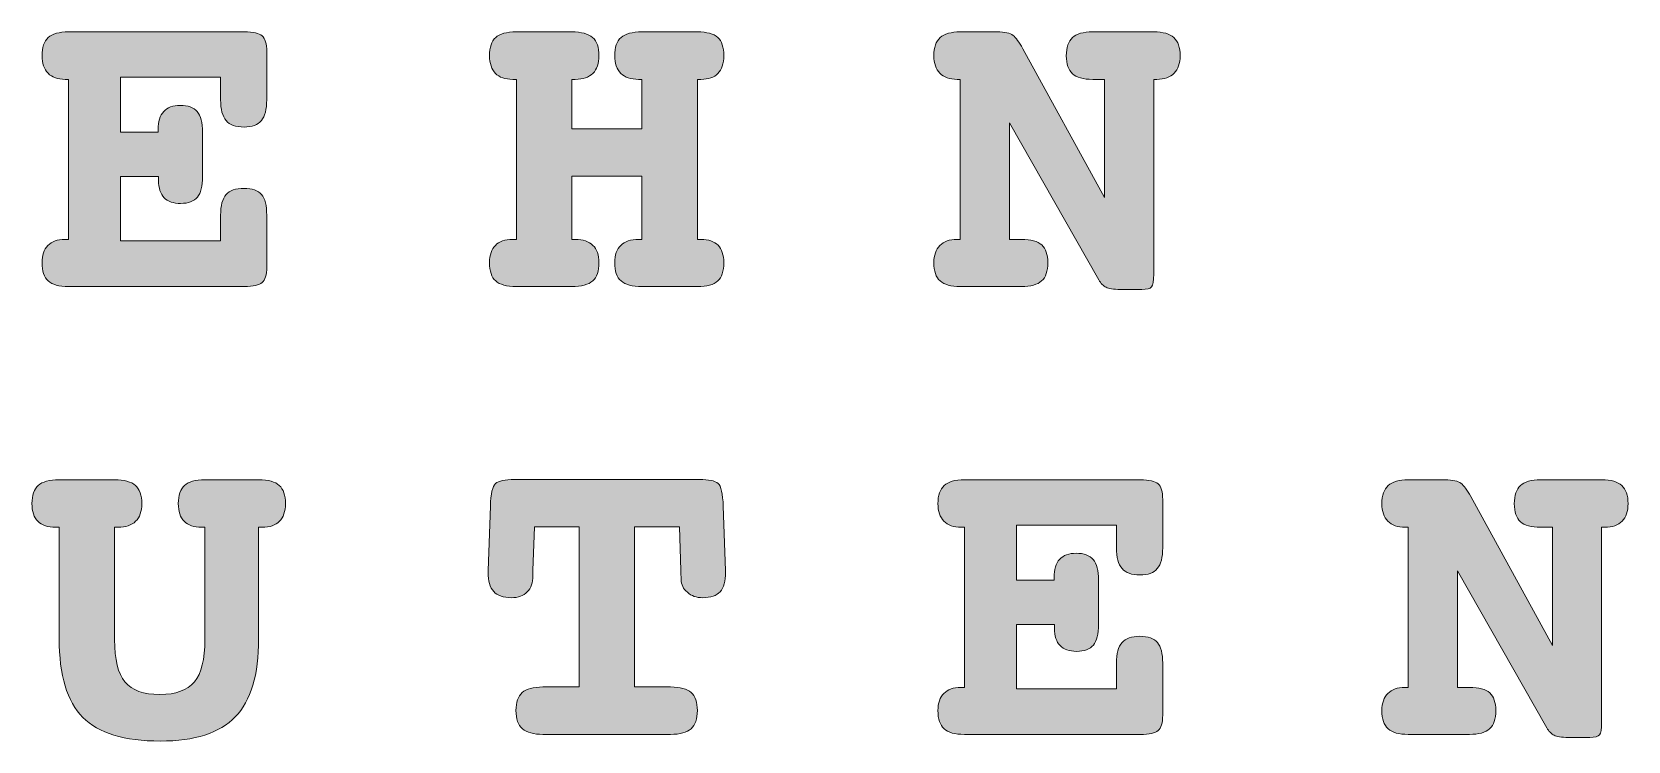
# Model space of a CAD drawing. Header units: inches. Extents: x 2 to 119, y -59 to -2.
# Drawn here: x 92.44 to 119.34, y -28.92 to -16.97 of the extents above; entities that cross this region are included whole.
import ezdxf

# ---------------------------------------------------------------- set-up
doc = ezdxf.new("R2010")
doc.units = ezdxf.units.IN
doc.header["$MEASUREMENT"] = 0
doc.layers.add('Ebene 1', color=7, linetype='Continuous')

# ---------------------------------------------------------------- blocks, each defined once
blk = doc.blocks.new('block 2')
at = {"layer": 'Ebene 1', "true_color": 0xffffff}
h = blk.add_hatch(color=7, dxfattribs=at)
h.dxf.hatch_style = 2
edge = h.paths.add_edge_path()
edge.add_spline(control_points=[(96.018, -16.966), (96.165, -16.966), (96.264, -16.989), (96.317, -17.033), (96.368, -17.078), (96.394, -17.167), (96.394, -17.299), (96.394, -17.299), (96.394, -18.109), (96.394, -18.109), (96.394, -18.273), (96.364, -18.391), (96.304, -18.462), (96.244, -18.533), (96.146, -18.569), (96.011, -18.569), (95.871, -18.569), (95.77, -18.533), (95.709, -18.46), (95.647, -18.388), (95.617, -18.271), (95.617, -18.109), (95.617, -18.109), (95.617, -17.73), (95.617, -17.73), (95.617, -17.73), (93.931, -17.73), (93.931, -17.73), (93.931, -17.73), (93.931, -18.656), (93.931, -18.656), (93.931, -18.656), (94.564, -18.656), (94.564, -18.656), (94.564, -18.656), (94.564, -18.612), (94.564, -18.612), (94.564, -18.477), (94.595, -18.375), (94.657, -18.307), (94.72, -18.238), (94.813, -18.204), (94.936, -18.204), (95.067, -18.204), (95.162, -18.239), (95.222, -18.31), (95.282, -18.381), (95.313, -18.497), (95.313, -18.656), (95.313, -18.656), (95.313, -19.405), (95.313, -19.405), (95.313, -19.566), (95.284, -19.682), (95.226, -19.752), (95.168, -19.822), (95.074, -19.857), (94.943, -19.857), (94.821, -19.857), (94.728, -19.825), (94.665, -19.761), (94.602, -19.697), (94.571, -19.6), (94.571, -19.47), (94.571, -19.47), (94.571, -19.405), (94.571, -19.405), (94.571, -19.405), (93.931, -19.405), (93.931, -19.405), (93.931, -19.405), (93.931, -20.486), (93.931, -20.486), (93.931, -20.486), (95.617, -20.486), (95.617, -20.486), (95.617, -20.486), (95.617, -20.056), (95.617, -20.056), (95.617, -19.894), (95.647, -19.778), (95.709, -19.708), (95.77, -19.638), (95.871, -19.603), (96.011, -19.603), (96.148, -19.603), (96.246, -19.638), (96.306, -19.707), (96.365, -19.775), (96.394, -19.892), (96.394, -20.056), (96.394, -20.056), (96.394, -20.931), (96.394, -20.931), (96.394, -21.061), (96.369, -21.148), (96.318, -21.191), (96.268, -21.235), (96.167, -21.257), (96.018, -21.257), (96.018, -21.257), (93.052, -21.257), (93.052, -21.257), (92.893, -21.257), (92.778, -21.225), (92.71, -21.163), (92.641, -21.1), (92.607, -20.997), (92.607, -20.855), (92.607, -20.73), (92.64, -20.633), (92.706, -20.566), (92.772, -20.498), (92.867, -20.464), (92.99, -20.464), (92.99, -20.464), (93.052, -20.464), (93.052, -20.464), (93.052, -20.464), (93.052, -17.766), (93.052, -17.766), (93.052, -17.766), (92.998, -17.766), (92.998, -17.766), (92.872, -17.766), (92.776, -17.732), (92.708, -17.663), (92.641, -17.594), (92.607, -17.496), (92.607, -17.368), (92.607, -17.228), (92.641, -17.126), (92.712, -17.062), (92.781, -16.998), (92.895, -16.966), (93.052, -16.966), (93.052, -16.966), (96.018, -16.966), (96.018, -16.966)], knot_values=[0, 0, 0, 0, 1, 1, 1, 2, 2, 2, 3, 3, 3, 4, 4, 4, 5, 5, 5, 6, 6, 6, 7, 7, 7, 8, 8, 8, 9, 9, 9, 10, 10, 10, 11, 11, 11, 12, 12, 12, 13, 13, 13, 14, 14, 14, 15, 15, 15, 16, 16, 16, 17, 17, 17, 18, 18, 18, 19, 19, 19, 20, 20, 20, 21, 21, 21, 22, 22, 22, 23, 23, 23, 24, 24, 24, 25, 25, 25, 26, 26, 26, 27, 27, 27, 28, 28, 28, 29, 29, 29, 30, 30, 30, 31, 31, 31, 32, 32, 32, 33, 33, 33, 34, 34, 34, 35, 35, 35, 36, 36, 36, 37, 37, 37, 38, 38, 38, 39, 39, 39, 40, 40, 40, 41, 41, 41, 42, 42, 42, 43, 43, 43, 44, 44, 44, 45, 45, 45, 46, 46, 46, 46], degree=3, periodic=1)
h = blk.add_hatch(color=7, dxfattribs=at)
h.dxf.hatch_style = 2
edge = h.paths.add_edge_path()
edge.add_spline(control_points=[(102.717, -18.598), (102.717, -18.598), (102.717, -17.766), (102.717, -17.766), (102.717, -17.766), (102.659, -17.766), (102.659, -17.766), (102.529, -17.766), (102.43, -17.732), (102.361, -17.665), (102.292, -17.597), (102.258, -17.498), (102.258, -17.368), (102.258, -17.226), (102.293, -17.123), (102.364, -17.06), (102.436, -16.998), (102.553, -16.966), (102.717, -16.966), (102.717, -16.966), (103.651, -16.966), (103.651, -16.966), (103.812, -16.966), (103.926, -16.997), (103.994, -17.059), (104.061, -17.12), (104.096, -17.223), (104.096, -17.368), (104.096, -17.501), (104.063, -17.6), (103.998, -17.666), (103.932, -17.733), (103.837, -17.766), (103.712, -17.766), (103.712, -17.766), (103.651, -17.766), (103.651, -17.766), (103.651, -17.766), (103.651, -20.464), (103.651, -20.464), (103.651, -20.464), (103.712, -20.464), (103.712, -20.464), (103.839, -20.464), (103.936, -20.497), (103.999, -20.562), (104.063, -20.627), (104.096, -20.725), (104.096, -20.855), (104.096, -21), (104.061, -21.103), (103.994, -21.164), (103.926, -21.226), (103.812, -21.257), (103.651, -21.257), (103.651, -21.257), (102.717, -21.257), (102.717, -21.257), (102.553, -21.257), (102.436, -21.225), (102.364, -21.163), (102.293, -21.1), (102.258, -20.997), (102.258, -20.855), (102.258, -20.727), (102.292, -20.63), (102.361, -20.564), (102.43, -20.498), (102.529, -20.464), (102.659, -20.464), (102.659, -20.464), (102.717, -20.464), (102.717, -20.464), (102.717, -20.464), (102.717, -19.397), (102.717, -19.397), (102.717, -19.397), (101.535, -19.397), (101.535, -19.397), (101.535, -19.397), (101.535, -20.464), (101.535, -20.464), (101.535, -20.464), (101.592, -20.464), (101.592, -20.464), (101.723, -20.464), (101.822, -20.498), (101.891, -20.564), (101.959, -20.63), (101.993, -20.727), (101.993, -20.855), (101.993, -20.997), (101.958, -21.1), (101.887, -21.163), (101.816, -21.225), (101.698, -21.257), (101.535, -21.257), (101.535, -21.257), (100.601, -21.257), (100.601, -21.257), (100.437, -21.257), (100.32, -21.225), (100.252, -21.163), (100.183, -21.1), (100.149, -20.997), (100.149, -20.855), (100.149, -20.727), (100.181, -20.63), (100.247, -20.564), (100.312, -20.498), (100.409, -20.464), (100.54, -20.464), (100.54, -20.464), (100.601, -20.464), (100.601, -20.464), (100.601, -20.464), (100.601, -17.766), (100.601, -17.766), (100.601, -17.766), (100.54, -17.766), (100.54, -17.766), (100.411, -17.766), (100.314, -17.732), (100.248, -17.665), (100.182, -17.597), (100.149, -17.498), (100.149, -17.368), (100.149, -17.226), (100.183, -17.123), (100.252, -17.06), (100.32, -16.998), (100.437, -16.966), (100.601, -16.966), (100.601, -16.966), (101.535, -16.966), (101.535, -16.966), (101.696, -16.966), (101.813, -16.998), (101.885, -17.06), (101.958, -17.123), (101.993, -17.226), (101.993, -17.368), (101.993, -17.498), (101.959, -17.597), (101.891, -17.665), (101.822, -17.732), (101.723, -17.766), (101.592, -17.766), (101.592, -17.766), (101.535, -17.766), (101.535, -17.766), (101.535, -17.766), (101.535, -18.598), (101.535, -18.598), (101.535, -18.598), (102.717, -18.598), (102.717, -18.598)], knot_values=[0, 0, 0, 0, 1, 1, 1, 2, 2, 2, 3, 3, 3, 4, 4, 4, 5, 5, 5, 6, 6, 6, 7, 7, 7, 8, 8, 8, 9, 9, 9, 10, 10, 10, 11, 11, 11, 12, 12, 12, 13, 13, 13, 14, 14, 14, 15, 15, 15, 16, 16, 16, 17, 17, 17, 18, 18, 18, 19, 19, 19, 20, 20, 20, 21, 21, 21, 22, 22, 22, 23, 23, 23, 24, 24, 24, 25, 25, 25, 26, 26, 26, 27, 27, 27, 28, 28, 28, 29, 29, 29, 30, 30, 30, 31, 31, 31, 32, 32, 32, 33, 33, 33, 34, 34, 34, 35, 35, 35, 36, 36, 36, 37, 37, 37, 38, 38, 38, 39, 39, 39, 40, 40, 40, 41, 41, 41, 42, 42, 42, 43, 43, 43, 44, 44, 44, 45, 45, 45, 46, 46, 46, 47, 47, 47, 48, 48, 48, 49, 49, 49, 50, 50, 50, 51, 51, 51, 52, 52, 52, 52], degree=3, periodic=1)
h = blk.add_hatch(color=7, dxfattribs=at)
h.dxf.hatch_style = 2
edge = h.paths.add_edge_path()
edge.add_spline(control_points=[(110.512, -19.759), (110.512, -19.759), (110.512, -17.766), (110.512, -17.766), (110.512, -17.766), (110.313, -17.766), (110.313, -17.766), (110.154, -17.766), (110.04, -17.734), (109.972, -17.672), (109.903, -17.609), (109.868, -17.508), (109.868, -17.368), (109.868, -17.228), (109.903, -17.126), (109.972, -17.062), (110.04, -16.998), (110.154, -16.966), (110.313, -16.966), (110.313, -16.966), (111.341, -16.966), (111.341, -16.966), (111.497, -16.966), (111.611, -16.998), (111.681, -17.062), (111.751, -17.126), (111.786, -17.228), (111.786, -17.368), (111.786, -17.496), (111.752, -17.594), (111.684, -17.663), (111.617, -17.732), (111.52, -17.766), (111.395, -17.766), (111.395, -17.766), (111.341, -17.766), (111.341, -17.766), (111.341, -17.766), (111.341, -21.051), (111.341, -21.051), (111.341, -21.164), (111.328, -21.235), (111.305, -21.264), (111.28, -21.293), (111.226, -21.307), (111.142, -21.307), (111.142, -21.307), (110.78, -21.307), (110.78, -21.307), (110.664, -21.307), (110.583, -21.295), (110.538, -21.271), (110.492, -21.247), (110.451, -21.205), (110.415, -21.144), (110.415, -21.144), (108.913, -18.5), (108.913, -18.5), (108.913, -18.5), (108.913, -20.464), (108.913, -20.464), (108.913, -20.464), (109.112, -20.464), (109.112, -20.464), (109.272, -20.464), (109.385, -20.495), (109.454, -20.557), (109.523, -20.618), (109.557, -20.718), (109.557, -20.855), (109.557, -20.997), (109.522, -21.1), (109.453, -21.163), (109.382, -21.225), (109.269, -21.257), (109.112, -21.257), (109.112, -21.257), (108.082, -21.257), (108.082, -21.257), (107.925, -21.257), (107.812, -21.225), (107.741, -21.163), (107.672, -21.1), (107.636, -20.997), (107.636, -20.855), (107.636, -20.73), (107.67, -20.633), (107.738, -20.566), (107.805, -20.498), (107.9, -20.464), (108.024, -20.464), (108.024, -20.464), (108.082, -20.464), (108.082, -20.464), (108.082, -20.464), (108.082, -17.766), (108.082, -17.766), (108.082, -17.766), (108.031, -17.766), (108.031, -17.766), (107.903, -17.766), (107.805, -17.732), (107.738, -17.663), (107.67, -17.594), (107.636, -17.496), (107.636, -17.368), (107.636, -17.228), (107.672, -17.126), (107.743, -17.062), (107.814, -16.998), (107.927, -16.966), (108.082, -16.966), (108.082, -16.966), (108.704, -16.966), (108.704, -16.966), (108.831, -16.966), (108.92, -16.986), (108.97, -17.024), (109.019, -17.063), (109.074, -17.138), (109.134, -17.249), (109.134, -17.249), (110.512, -19.759), (110.512, -19.759)], knot_values=[0, 0, 0, 0, 1, 1, 1, 2, 2, 2, 3, 3, 3, 4, 4, 4, 5, 5, 5, 6, 6, 6, 7, 7, 7, 8, 8, 8, 9, 9, 9, 10, 10, 10, 11, 11, 11, 12, 12, 12, 13, 13, 13, 14, 14, 14, 15, 15, 15, 16, 16, 16, 17, 17, 17, 18, 18, 18, 19, 19, 19, 20, 20, 20, 21, 21, 21, 22, 22, 22, 23, 23, 23, 24, 24, 24, 25, 25, 25, 26, 26, 26, 27, 27, 27, 28, 28, 28, 29, 29, 29, 30, 30, 30, 31, 31, 31, 32, 32, 32, 33, 33, 33, 34, 34, 34, 35, 35, 35, 36, 36, 36, 37, 37, 37, 38, 38, 38, 39, 39, 39, 40, 40, 40, 41, 41, 41, 41], degree=3, periodic=1)
h = blk.add_hatch(color=7, dxfattribs=at)
h.dxf.hatch_style = 2
edge = h.paths.add_edge_path()
edge.add_spline(control_points=[(92.896, -25.316), (92.896, -25.316), (92.835, -25.316), (92.835, -25.316), (92.705, -25.316), (92.606, -25.282), (92.538, -25.214), (92.47, -25.147), (92.437, -25.048), (92.437, -24.917), (92.437, -24.775), (92.473, -24.673), (92.544, -24.61), (92.615, -24.547), (92.732, -24.516), (92.896, -24.516), (92.896, -24.516), (93.829, -24.516), (93.829, -24.516), (93.991, -24.516), (94.108, -24.547), (94.181, -24.61), (94.253, -24.673), (94.289, -24.775), (94.289, -24.917), (94.289, -25.048), (94.254, -25.147), (94.185, -25.214), (94.117, -25.282), (94.017, -25.316), (93.887, -25.316), (93.887, -25.316), (93.829, -25.316), (93.829, -25.316), (93.829, -25.316), (93.829, -27.207), (93.829, -27.207), (93.829, -27.543), (93.888, -27.781), (94.005, -27.922), (94.122, -28.063), (94.318, -28.133), (94.593, -28.133), (94.863, -28.133), (95.057, -28.062), (95.175, -27.92), (95.293, -27.778), (95.353, -27.54), (95.353, -27.207), (95.353, -27.207), (95.353, -25.316), (95.353, -25.316), (95.353, -25.316), (95.295, -25.316), (95.295, -25.316), (95.167, -25.316), (95.069, -25.282), (95.003, -25.214), (94.937, -25.147), (94.904, -25.048), (94.904, -24.917), (94.904, -24.775), (94.938, -24.673), (95.007, -24.61), (95.076, -24.547), (95.191, -24.516), (95.353, -24.516), (95.353, -24.516), (96.257, -24.516), (96.257, -24.516), (96.421, -24.516), (96.537, -24.547), (96.606, -24.61), (96.674, -24.673), (96.709, -24.775), (96.709, -24.917), (96.709, -25.048), (96.676, -25.147), (96.609, -25.214), (96.543, -25.282), (96.446, -25.316), (96.318, -25.316), (96.318, -25.316), (96.257, -25.316), (96.257, -25.316), (96.257, -25.316), (96.257, -27.193), (96.257, -27.193), (96.257, -27.801), (96.126, -28.24), (95.864, -28.511), (95.603, -28.783), (95.181, -28.918), (94.6, -28.918), (93.995, -28.918), (93.559, -28.785), (93.294, -28.519), (93.029, -28.252), (92.896, -27.81), (92.896, -27.193), (92.896, -27.193), (92.896, -25.316), (92.896, -25.316)], knot_values=[0, 0, 0, 0, 1, 1, 1, 2, 2, 2, 3, 3, 3, 4, 4, 4, 5, 5, 5, 6, 6, 6, 7, 7, 7, 8, 8, 8, 9, 9, 9, 10, 10, 10, 11, 11, 11, 12, 12, 12, 13, 13, 13, 14, 14, 14, 15, 15, 15, 16, 16, 16, 17, 17, 17, 18, 18, 18, 19, 19, 19, 20, 20, 20, 21, 21, 21, 22, 22, 22, 23, 23, 23, 24, 24, 24, 25, 25, 25, 26, 26, 26, 27, 27, 27, 28, 28, 28, 29, 29, 29, 30, 30, 30, 31, 31, 31, 32, 32, 32, 33, 33, 33, 34, 34, 34, 34], degree=3, periodic=1)
h = blk.add_hatch(color=7, dxfattribs=at)
h.dxf.hatch_style = 2
edge = h.paths.add_edge_path()
edge.add_spline(control_points=[(101.049, -28.806), (100.892, -28.806), (100.777, -28.774), (100.704, -28.71), (100.631, -28.646), (100.594, -28.545), (100.594, -28.404), (100.594, -28.265), (100.628, -28.164), (100.699, -28.101), (100.768, -28.038), (100.885, -28.007), (101.049, -28.007), (101.049, -28.007), (101.657, -28.007), (101.657, -28.007), (101.657, -28.007), (101.657, -25.308), (101.657, -25.308), (101.657, -25.308), (100.905, -25.308), (100.905, -25.308), (100.905, -25.308), (100.879, -26.043), (100.879, -26.043), (100.879, -26.043), (100.879, -26.133), (100.879, -26.133), (100.879, -26.249), (100.848, -26.339), (100.784, -26.404), (100.719, -26.469), (100.631, -26.502), (100.518, -26.502), (100.383, -26.502), (100.283, -26.468), (100.219, -26.399), (100.155, -26.33), (100.123, -26.221), (100.123, -26.071), (100.123, -26.071), (100.123, -26.043), (100.123, -26.043), (100.123, -26.043), (100.163, -24.961), (100.163, -24.961), (100.17, -24.751), (100.199, -24.623), (100.25, -24.578), (100.301, -24.532), (100.407, -24.509), (100.569, -24.509), (100.569, -24.509), (103.683, -24.509), (103.683, -24.509), (103.844, -24.509), (103.95, -24.531), (103.999, -24.576), (104.049, -24.62), (104.078, -24.749), (104.088, -24.961), (104.088, -24.961), (104.125, -26.043), (104.125, -26.043), (104.125, -26.043), (104.125, -26.071), (104.125, -26.071), (104.125, -26.223), (104.094, -26.333), (104.034, -26.401), (103.974, -26.468), (103.876, -26.502), (103.741, -26.502), (103.637, -26.502), (103.551, -26.472), (103.482, -26.411), (103.413, -26.351), (103.379, -26.28), (103.379, -26.198), (103.379, -26.196), (103.378, -26.178), (103.376, -26.146), (103.373, -26.113), (103.372, -26.079), (103.372, -26.043), (103.372, -26.043), (103.347, -25.308), (103.347, -25.308), (103.347, -25.308), (102.591, -25.308), (102.591, -25.308), (102.591, -25.308), (102.591, -28.007), (102.591, -28.007), (102.591, -28.007), (103.199, -28.007), (103.199, -28.007), (103.362, -28.007), (103.478, -28.038), (103.547, -28.099), (103.616, -28.161), (103.651, -28.263), (103.651, -28.404), (103.651, -28.545), (103.615, -28.646), (103.544, -28.71), (103.473, -28.774), (103.358, -28.806), (103.199, -28.806), (103.199, -28.806), (101.049, -28.806), (101.049, -28.806)], knot_values=[0, 0, 0, 0, 1, 1, 1, 2, 2, 2, 3, 3, 3, 4, 4, 4, 5, 5, 5, 6, 6, 6, 7, 7, 7, 8, 8, 8, 9, 9, 9, 10, 10, 10, 11, 11, 11, 12, 12, 12, 13, 13, 13, 14, 14, 14, 15, 15, 15, 16, 16, 16, 17, 17, 17, 18, 18, 18, 19, 19, 19, 20, 20, 20, 21, 21, 21, 22, 22, 22, 23, 23, 23, 24, 24, 24, 25, 25, 25, 26, 26, 26, 27, 27, 27, 28, 28, 28, 29, 29, 29, 30, 30, 30, 31, 31, 31, 32, 32, 32, 33, 33, 33, 34, 34, 34, 35, 35, 35, 36, 36, 36, 37, 37, 37, 37], degree=3, periodic=1)
h = blk.add_hatch(color=7, dxfattribs=at)
h.dxf.hatch_style = 2
edge = h.paths.add_edge_path()
edge.add_spline(control_points=[(111.117, -24.516), (111.263, -24.516), (111.363, -24.538), (111.415, -24.583), (111.467, -24.628), (111.493, -24.716), (111.493, -24.849), (111.493, -24.849), (111.493, -25.659), (111.493, -25.659), (111.493, -25.823), (111.463, -25.941), (111.402, -26.012), (111.342, -26.083), (111.244, -26.118), (111.109, -26.118), (110.969, -26.118), (110.869, -26.082), (110.807, -26.01), (110.745, -25.938), (110.715, -25.821), (110.715, -25.659), (110.715, -25.659), (110.715, -25.279), (110.715, -25.279), (110.715, -25.279), (109.029, -25.279), (109.029, -25.279), (109.029, -25.279), (109.029, -26.205), (109.029, -26.205), (109.029, -26.205), (109.662, -26.205), (109.662, -26.205), (109.662, -26.205), (109.662, -26.162), (109.662, -26.162), (109.662, -26.027), (109.693, -25.925), (109.756, -25.856), (109.819, -25.788), (109.912, -25.753), (110.035, -25.753), (110.165, -25.753), (110.26, -25.789), (110.321, -25.86), (110.381, -25.931), (110.411, -26.046), (110.411, -26.205), (110.411, -26.205), (110.411, -26.954), (110.411, -26.954), (110.411, -27.116), (110.382, -27.231), (110.324, -27.301), (110.266, -27.371), (110.172, -27.406), (110.042, -27.406), (109.919, -27.406), (109.826, -27.374), (109.763, -27.31), (109.701, -27.247), (109.67, -27.149), (109.67, -27.019), (109.67, -27.019), (109.67, -26.954), (109.67, -26.954), (109.67, -26.954), (109.029, -26.954), (109.029, -26.954), (109.029, -26.954), (109.029, -28.036), (109.029, -28.036), (109.029, -28.036), (110.715, -28.036), (110.715, -28.036), (110.715, -28.036), (110.715, -27.605), (110.715, -27.605), (110.715, -27.444), (110.745, -27.328), (110.807, -27.258), (110.869, -27.188), (110.969, -27.153), (111.109, -27.153), (111.247, -27.153), (111.345, -27.187), (111.404, -27.256), (111.463, -27.325), (111.493, -27.441), (111.493, -27.605), (111.493, -27.605), (111.493, -28.481), (111.493, -28.481), (111.493, -28.611), (111.467, -28.698), (111.416, -28.741), (111.366, -28.784), (111.266, -28.806), (111.117, -28.806), (111.117, -28.806), (108.151, -28.806), (108.151, -28.806), (107.991, -28.806), (107.877, -28.775), (107.808, -28.712), (107.74, -28.649), (107.705, -28.547), (107.705, -28.404), (107.705, -28.279), (107.738, -28.183), (107.805, -28.115), (107.871, -28.048), (107.966, -28.014), (108.088, -28.014), (108.088, -28.014), (108.151, -28.014), (108.151, -28.014), (108.151, -28.014), (108.151, -25.316), (108.151, -25.316), (108.151, -25.316), (108.096, -25.316), (108.096, -25.316), (107.971, -25.316), (107.874, -25.281), (107.807, -25.212), (107.739, -25.144), (107.705, -25.045), (107.705, -24.917), (107.705, -24.778), (107.74, -24.676), (107.81, -24.612), (107.88, -24.548), (107.993, -24.516), (108.151, -24.516), (108.151, -24.516), (111.117, -24.516), (111.117, -24.516)], knot_values=[0, 0, 0, 0, 1, 1, 1, 2, 2, 2, 3, 3, 3, 4, 4, 4, 5, 5, 5, 6, 6, 6, 7, 7, 7, 8, 8, 8, 9, 9, 9, 10, 10, 10, 11, 11, 11, 12, 12, 12, 13, 13, 13, 14, 14, 14, 15, 15, 15, 16, 16, 16, 17, 17, 17, 18, 18, 18, 19, 19, 19, 20, 20, 20, 21, 21, 21, 22, 22, 22, 23, 23, 23, 24, 24, 24, 25, 25, 25, 26, 26, 26, 27, 27, 27, 28, 28, 28, 29, 29, 29, 30, 30, 30, 31, 31, 31, 32, 32, 32, 33, 33, 33, 34, 34, 34, 35, 35, 35, 36, 36, 36, 37, 37, 37, 38, 38, 38, 39, 39, 39, 40, 40, 40, 41, 41, 41, 42, 42, 42, 43, 43, 43, 44, 44, 44, 45, 45, 45, 46, 46, 46, 46], degree=3, periodic=1)
h = blk.add_hatch(color=7, dxfattribs=at)
h.dxf.hatch_style = 2
edge = h.paths.add_edge_path()
edge.add_spline(control_points=[(118.062, -27.309), (118.062, -27.309), (118.062, -25.316), (118.062, -25.316), (118.062, -25.316), (117.863, -25.316), (117.863, -25.316), (117.704, -25.316), (117.59, -25.284), (117.521, -25.221), (117.452, -25.159), (117.418, -25.058), (117.418, -24.917), (117.418, -24.778), (117.452, -24.676), (117.521, -24.612), (117.59, -24.548), (117.704, -24.516), (117.863, -24.516), (117.863, -24.516), (118.89, -24.516), (118.89, -24.516), (119.047, -24.516), (119.16, -24.548), (119.231, -24.612), (119.3, -24.676), (119.335, -24.778), (119.335, -24.917), (119.335, -25.045), (119.302, -25.144), (119.234, -25.212), (119.167, -25.281), (119.07, -25.316), (118.945, -25.316), (118.945, -25.316), (118.89, -25.316), (118.89, -25.316), (118.89, -25.316), (118.89, -28.6), (118.89, -28.6), (118.89, -28.713), (118.878, -28.784), (118.854, -28.813), (118.83, -28.842), (118.776, -28.857), (118.691, -28.857), (118.691, -28.857), (118.329, -28.857), (118.329, -28.857), (118.214, -28.857), (118.133, -28.845), (118.088, -28.821), (118.041, -28.797), (118.001, -28.754), (117.964, -28.694), (117.964, -28.694), (116.463, -26.05), (116.463, -26.05), (116.463, -26.05), (116.463, -28.014), (116.463, -28.014), (116.463, -28.014), (116.662, -28.014), (116.662, -28.014), (116.821, -28.014), (116.935, -28.045), (117.004, -28.106), (117.073, -28.168), (117.107, -28.267), (117.107, -28.404), (117.107, -28.547), (117.072, -28.649), (117.002, -28.712), (116.932, -28.775), (116.818, -28.806), (116.662, -28.806), (116.662, -28.806), (115.631, -28.806), (115.631, -28.806), (115.474, -28.806), (115.361, -28.775), (115.291, -28.712), (115.221, -28.649), (115.186, -28.547), (115.186, -28.404), (115.186, -28.279), (115.22, -28.183), (115.287, -28.115), (115.355, -28.048), (115.45, -28.014), (115.573, -28.014), (115.573, -28.014), (115.631, -28.014), (115.631, -28.014), (115.631, -28.014), (115.631, -25.316), (115.631, -25.316), (115.631, -25.316), (115.58, -25.316), (115.58, -25.316), (115.453, -25.316), (115.355, -25.281), (115.287, -25.212), (115.22, -25.144), (115.186, -25.045), (115.186, -24.917), (115.186, -24.778), (115.222, -24.676), (115.293, -24.612), (115.364, -24.548), (115.477, -24.516), (115.631, -24.516), (115.631, -24.516), (116.253, -24.516), (116.253, -24.516), (116.381, -24.516), (116.47, -24.535), (116.519, -24.574), (116.568, -24.612), (116.623, -24.687), (116.684, -24.798), (116.684, -24.798), (118.062, -27.309), (118.062, -27.309)], knot_values=[0, 0, 0, 0, 1, 1, 1, 2, 2, 2, 3, 3, 3, 4, 4, 4, 5, 5, 5, 6, 6, 6, 7, 7, 7, 8, 8, 8, 9, 9, 9, 10, 10, 10, 11, 11, 11, 12, 12, 12, 13, 13, 13, 14, 14, 14, 15, 15, 15, 16, 16, 16, 17, 17, 17, 18, 18, 18, 19, 19, 19, 20, 20, 20, 21, 21, 21, 22, 22, 22, 23, 23, 23, 24, 24, 24, 25, 25, 25, 26, 26, 26, 27, 27, 27, 28, 28, 28, 29, 29, 29, 30, 30, 30, 31, 31, 31, 32, 32, 32, 33, 33, 33, 34, 34, 34, 35, 35, 35, 36, 36, 36, 37, 37, 37, 38, 38, 38, 39, 39, 39, 40, 40, 40, 41, 41, 41, 41], degree=3, periodic=1)
at = {"layer": 'Ebene 1', "lineweight": 0}
for points, knots in [([(96.018, -16.966), (96.165, -16.966), (96.264, -16.989), (96.317, -17.033), (96.368, -17.078), (96.394, -17.167), (96.394, -17.299), (96.394, -17.299), (96.394, -18.109), (96.394, -18.109), (96.394, -18.273), (96.364, -18.391), (96.304, -18.462), (96.244, -18.533), (96.146, -18.569), (96.011, -18.569), (95.871, -18.569), (95.77, -18.533), (95.709, -18.46), (95.647, -18.388), (95.617, -18.271), (95.617, -18.109), (95.617, -18.109), (95.617, -17.73), (95.617, -17.73), (95.617, -17.73), (93.931, -17.73), (93.931, -17.73), (93.931, -17.73), (93.931, -18.656), (93.931, -18.656), (93.931, -18.656), (94.564, -18.656), (94.564, -18.656), (94.564, -18.656), (94.564, -18.612), (94.564, -18.612), (94.564, -18.477), (94.595, -18.375), (94.657, -18.307), (94.72, -18.238), (94.813, -18.204), (94.936, -18.204), (95.067, -18.204), (95.162, -18.239), (95.222, -18.31), (95.282, -18.381), (95.313, -18.497), (95.313, -18.656), (95.313, -18.656), (95.313, -19.405), (95.313, -19.405), (95.313, -19.566), (95.284, -19.682), (95.226, -19.752), (95.168, -19.822), (95.074, -19.857), (94.943, -19.857), (94.821, -19.857), (94.728, -19.825), (94.665, -19.761), (94.602, -19.697), (94.571, -19.6), (94.571, -19.47), (94.571, -19.47), (94.571, -19.405), (94.571, -19.405), (94.571, -19.405), (93.931, -19.405), (93.931, -19.405), (93.931, -19.405), (93.931, -20.486), (93.931, -20.486), (93.931, -20.486), (95.617, -20.486), (95.617, -20.486), (95.617, -20.486), (95.617, -20.056), (95.617, -20.056), (95.617, -19.894), (95.647, -19.778), (95.709, -19.708), (95.77, -19.638), (95.871, -19.603), (96.011, -19.603), (96.148, -19.603), (96.246, -19.638), (96.306, -19.707), (96.365, -19.775), (96.394, -19.892), (96.394, -20.056), (96.394, -20.056), (96.394, -20.931), (96.394, -20.931), (96.394, -21.061), (96.369, -21.148), (96.318, -21.191), (96.268, -21.235), (96.167, -21.257), (96.018, -21.257), (96.018, -21.257), (93.052, -21.257), (93.052, -21.257), (92.893, -21.257), (92.778, -21.225), (92.71, -21.163), (92.641, -21.1), (92.607, -20.997), (92.607, -20.855), (92.607, -20.73), (92.64, -20.633), (92.706, -20.566), (92.772, -20.498), (92.867, -20.464), (92.99, -20.464), (92.99, -20.464), (93.052, -20.464), (93.052, -20.464), (93.052, -20.464), (93.052, -17.766), (93.052, -17.766), (93.052, -17.766), (92.998, -17.766), (92.998, -17.766), (92.872, -17.766), (92.776, -17.732), (92.708, -17.663), (92.641, -17.594), (92.607, -17.496), (92.607, -17.368), (92.607, -17.228), (92.641, -17.126), (92.712, -17.062), (92.781, -16.998), (92.895, -16.966), (93.052, -16.966), (93.052, -16.966), (96.018, -16.966), (96.018, -16.966)], [0, 0, 0, 0, 1, 1, 1, 2, 2, 2, 3, 3, 3, 4, 4, 4, 5, 5, 5, 6, 6, 6, 7, 7, 7, 8, 8, 8, 9, 9, 9, 10, 10, 10, 11, 11, 11, 12, 12, 12, 13, 13, 13, 14, 14, 14, 15, 15, 15, 16, 16, 16, 17, 17, 17, 18, 18, 18, 19, 19, 19, 20, 20, 20, 21, 21, 21, 22, 22, 22, 23, 23, 23, 24, 24, 24, 25, 25, 25, 26, 26, 26, 27, 27, 27, 28, 28, 28, 29, 29, 29, 30, 30, 30, 31, 31, 31, 32, 32, 32, 33, 33, 33, 34, 34, 34, 35, 35, 35, 36, 36, 36, 37, 37, 37, 38, 38, 38, 39, 39, 39, 40, 40, 40, 41, 41, 41, 42, 42, 42, 43, 43, 43, 44, 44, 44, 45, 45, 45, 46, 46, 46, 46]), ([(102.717, -18.598), (102.717, -18.598), (102.717, -17.766), (102.717, -17.766), (102.717, -17.766), (102.659, -17.766), (102.659, -17.766), (102.529, -17.766), (102.43, -17.732), (102.361, -17.665), (102.292, -17.597), (102.258, -17.498), (102.258, -17.368), (102.258, -17.226), (102.293, -17.123), (102.364, -17.06), (102.436, -16.998), (102.553, -16.966), (102.717, -16.966), (102.717, -16.966), (103.651, -16.966), (103.651, -16.966), (103.812, -16.966), (103.926, -16.997), (103.994, -17.059), (104.061, -17.12), (104.096, -17.223), (104.096, -17.368), (104.096, -17.501), (104.063, -17.6), (103.998, -17.666), (103.932, -17.733), (103.837, -17.766), (103.712, -17.766), (103.712, -17.766), (103.651, -17.766), (103.651, -17.766), (103.651, -17.766), (103.651, -20.464), (103.651, -20.464), (103.651, -20.464), (103.712, -20.464), (103.712, -20.464), (103.839, -20.464), (103.936, -20.497), (103.999, -20.562), (104.063, -20.627), (104.096, -20.725), (104.096, -20.855), (104.096, -21), (104.061, -21.103), (103.994, -21.164), (103.926, -21.226), (103.812, -21.257), (103.651, -21.257), (103.651, -21.257), (102.717, -21.257), (102.717, -21.257), (102.553, -21.257), (102.436, -21.225), (102.364, -21.163), (102.293, -21.1), (102.258, -20.997), (102.258, -20.855), (102.258, -20.727), (102.292, -20.63), (102.361, -20.564), (102.43, -20.498), (102.529, -20.464), (102.659, -20.464), (102.659, -20.464), (102.717, -20.464), (102.717, -20.464), (102.717, -20.464), (102.717, -19.397), (102.717, -19.397), (102.717, -19.397), (101.535, -19.397), (101.535, -19.397), (101.535, -19.397), (101.535, -20.464), (101.535, -20.464), (101.535, -20.464), (101.592, -20.464), (101.592, -20.464), (101.723, -20.464), (101.822, -20.498), (101.891, -20.564), (101.959, -20.63), (101.993, -20.727), (101.993, -20.855), (101.993, -20.997), (101.958, -21.1), (101.887, -21.163), (101.816, -21.225), (101.698, -21.257), (101.535, -21.257), (101.535, -21.257), (100.601, -21.257), (100.601, -21.257), (100.437, -21.257), (100.32, -21.225), (100.252, -21.163), (100.183, -21.1), (100.149, -20.997), (100.149, -20.855), (100.149, -20.727), (100.181, -20.63), (100.247, -20.564), (100.312, -20.498), (100.409, -20.464), (100.54, -20.464), (100.54, -20.464), (100.601, -20.464), (100.601, -20.464), (100.601, -20.464), (100.601, -17.766), (100.601, -17.766), (100.601, -17.766), (100.54, -17.766), (100.54, -17.766), (100.411, -17.766), (100.314, -17.732), (100.248, -17.665), (100.182, -17.597), (100.149, -17.498), (100.149, -17.368), (100.149, -17.226), (100.183, -17.123), (100.252, -17.06), (100.32, -16.998), (100.437, -16.966), (100.601, -16.966), (100.601, -16.966), (101.535, -16.966), (101.535, -16.966), (101.696, -16.966), (101.813, -16.998), (101.885, -17.06), (101.958, -17.123), (101.993, -17.226), (101.993, -17.368), (101.993, -17.498), (101.959, -17.597), (101.891, -17.665), (101.822, -17.732), (101.723, -17.766), (101.592, -17.766), (101.592, -17.766), (101.535, -17.766), (101.535, -17.766), (101.535, -17.766), (101.535, -18.598), (101.535, -18.598), (101.535, -18.598), (102.717, -18.598), (102.717, -18.598)], [0, 0, 0, 0, 1, 1, 1, 2, 2, 2, 3, 3, 3, 4, 4, 4, 5, 5, 5, 6, 6, 6, 7, 7, 7, 8, 8, 8, 9, 9, 9, 10, 10, 10, 11, 11, 11, 12, 12, 12, 13, 13, 13, 14, 14, 14, 15, 15, 15, 16, 16, 16, 17, 17, 17, 18, 18, 18, 19, 19, 19, 20, 20, 20, 21, 21, 21, 22, 22, 22, 23, 23, 23, 24, 24, 24, 25, 25, 25, 26, 26, 26, 27, 27, 27, 28, 28, 28, 29, 29, 29, 30, 30, 30, 31, 31, 31, 32, 32, 32, 33, 33, 33, 34, 34, 34, 35, 35, 35, 36, 36, 36, 37, 37, 37, 38, 38, 38, 39, 39, 39, 40, 40, 40, 41, 41, 41, 42, 42, 42, 43, 43, 43, 44, 44, 44, 45, 45, 45, 46, 46, 46, 47, 47, 47, 48, 48, 48, 49, 49, 49, 50, 50, 50, 51, 51, 51, 52, 52, 52, 52]), ([(110.512, -19.759), (110.512, -19.759), (110.512, -17.766), (110.512, -17.766), (110.512, -17.766), (110.313, -17.766), (110.313, -17.766), (110.154, -17.766), (110.04, -17.734), (109.972, -17.672), (109.903, -17.609), (109.868, -17.508), (109.868, -17.368), (109.868, -17.228), (109.903, -17.126), (109.972, -17.062), (110.04, -16.998), (110.154, -16.966), (110.313, -16.966), (110.313, -16.966), (111.341, -16.966), (111.341, -16.966), (111.497, -16.966), (111.611, -16.998), (111.681, -17.062), (111.751, -17.126), (111.786, -17.228), (111.786, -17.368), (111.786, -17.496), (111.752, -17.594), (111.684, -17.663), (111.617, -17.732), (111.52, -17.766), (111.395, -17.766), (111.395, -17.766), (111.341, -17.766), (111.341, -17.766), (111.341, -17.766), (111.341, -21.051), (111.341, -21.051), (111.341, -21.164), (111.328, -21.235), (111.305, -21.264), (111.28, -21.293), (111.226, -21.307), (111.142, -21.307), (111.142, -21.307), (110.78, -21.307), (110.78, -21.307), (110.664, -21.307), (110.583, -21.295), (110.538, -21.271), (110.492, -21.247), (110.451, -21.205), (110.415, -21.144), (110.415, -21.144), (108.913, -18.5), (108.913, -18.5), (108.913, -18.5), (108.913, -20.464), (108.913, -20.464), (108.913, -20.464), (109.112, -20.464), (109.112, -20.464), (109.272, -20.464), (109.385, -20.495), (109.454, -20.557), (109.523, -20.618), (109.557, -20.718), (109.557, -20.855), (109.557, -20.997), (109.522, -21.1), (109.453, -21.163), (109.382, -21.225), (109.269, -21.257), (109.112, -21.257), (109.112, -21.257), (108.082, -21.257), (108.082, -21.257), (107.925, -21.257), (107.812, -21.225), (107.741, -21.163), (107.672, -21.1), (107.636, -20.997), (107.636, -20.855), (107.636, -20.73), (107.67, -20.633), (107.738, -20.566), (107.805, -20.498), (107.9, -20.464), (108.024, -20.464), (108.024, -20.464), (108.082, -20.464), (108.082, -20.464), (108.082, -20.464), (108.082, -17.766), (108.082, -17.766), (108.082, -17.766), (108.031, -17.766), (108.031, -17.766), (107.903, -17.766), (107.805, -17.732), (107.738, -17.663), (107.67, -17.594), (107.636, -17.496), (107.636, -17.368), (107.636, -17.228), (107.672, -17.126), (107.743, -17.062), (107.814, -16.998), (107.927, -16.966), (108.082, -16.966), (108.082, -16.966), (108.704, -16.966), (108.704, -16.966), (108.831, -16.966), (108.92, -16.986), (108.97, -17.024), (109.019, -17.063), (109.074, -17.138), (109.134, -17.249), (109.134, -17.249), (110.512, -19.759), (110.512, -19.759)], [0, 0, 0, 0, 1, 1, 1, 2, 2, 2, 3, 3, 3, 4, 4, 4, 5, 5, 5, 6, 6, 6, 7, 7, 7, 8, 8, 8, 9, 9, 9, 10, 10, 10, 11, 11, 11, 12, 12, 12, 13, 13, 13, 14, 14, 14, 15, 15, 15, 16, 16, 16, 17, 17, 17, 18, 18, 18, 19, 19, 19, 20, 20, 20, 21, 21, 21, 22, 22, 22, 23, 23, 23, 24, 24, 24, 25, 25, 25, 26, 26, 26, 27, 27, 27, 28, 28, 28, 29, 29, 29, 30, 30, 30, 31, 31, 31, 32, 32, 32, 33, 33, 33, 34, 34, 34, 35, 35, 35, 36, 36, 36, 37, 37, 37, 38, 38, 38, 39, 39, 39, 40, 40, 40, 41, 41, 41, 41]), ([(92.896, -25.316), (92.896, -25.316), (92.835, -25.316), (92.835, -25.316), (92.705, -25.316), (92.606, -25.282), (92.538, -25.214), (92.47, -25.147), (92.437, -25.048), (92.437, -24.917), (92.437, -24.775), (92.473, -24.673), (92.544, -24.61), (92.615, -24.547), (92.732, -24.516), (92.896, -24.516), (92.896, -24.516), (93.829, -24.516), (93.829, -24.516), (93.991, -24.516), (94.108, -24.547), (94.181, -24.61), (94.253, -24.673), (94.289, -24.775), (94.289, -24.917), (94.289, -25.048), (94.254, -25.147), (94.185, -25.214), (94.117, -25.282), (94.017, -25.316), (93.887, -25.316), (93.887, -25.316), (93.829, -25.316), (93.829, -25.316), (93.829, -25.316), (93.829, -27.207), (93.829, -27.207), (93.829, -27.543), (93.888, -27.781), (94.005, -27.922), (94.122, -28.063), (94.318, -28.133), (94.593, -28.133), (94.863, -28.133), (95.057, -28.062), (95.175, -27.92), (95.293, -27.778), (95.353, -27.54), (95.353, -27.207), (95.353, -27.207), (95.353, -25.316), (95.353, -25.316), (95.353, -25.316), (95.295, -25.316), (95.295, -25.316), (95.167, -25.316), (95.069, -25.282), (95.003, -25.214), (94.937, -25.147), (94.904, -25.048), (94.904, -24.917), (94.904, -24.775), (94.938, -24.673), (95.007, -24.61), (95.076, -24.547), (95.191, -24.516), (95.353, -24.516), (95.353, -24.516), (96.257, -24.516), (96.257, -24.516), (96.421, -24.516), (96.537, -24.547), (96.606, -24.61), (96.674, -24.673), (96.709, -24.775), (96.709, -24.917), (96.709, -25.048), (96.676, -25.147), (96.609, -25.214), (96.543, -25.282), (96.446, -25.316), (96.318, -25.316), (96.318, -25.316), (96.257, -25.316), (96.257, -25.316), (96.257, -25.316), (96.257, -27.193), (96.257, -27.193), (96.257, -27.801), (96.126, -28.24), (95.864, -28.511), (95.603, -28.783), (95.181, -28.918), (94.6, -28.918), (93.995, -28.918), (93.559, -28.785), (93.294, -28.519), (93.029, -28.252), (92.896, -27.81), (92.896, -27.193), (92.896, -27.193), (92.896, -25.316), (92.896, -25.316)], [0, 0, 0, 0, 1, 1, 1, 2, 2, 2, 3, 3, 3, 4, 4, 4, 5, 5, 5, 6, 6, 6, 7, 7, 7, 8, 8, 8, 9, 9, 9, 10, 10, 10, 11, 11, 11, 12, 12, 12, 13, 13, 13, 14, 14, 14, 15, 15, 15, 16, 16, 16, 17, 17, 17, 18, 18, 18, 19, 19, 19, 20, 20, 20, 21, 21, 21, 22, 22, 22, 23, 23, 23, 24, 24, 24, 25, 25, 25, 26, 26, 26, 27, 27, 27, 28, 28, 28, 29, 29, 29, 30, 30, 30, 31, 31, 31, 32, 32, 32, 33, 33, 33, 34, 34, 34, 34]), ([(101.049, -28.806), (100.892, -28.806), (100.777, -28.774), (100.704, -28.71), (100.631, -28.646), (100.594, -28.545), (100.594, -28.404), (100.594, -28.265), (100.628, -28.164), (100.699, -28.101), (100.768, -28.038), (100.885, -28.007), (101.049, -28.007), (101.049, -28.007), (101.657, -28.007), (101.657, -28.007), (101.657, -28.007), (101.657, -25.308), (101.657, -25.308), (101.657, -25.308), (100.905, -25.308), (100.905, -25.308), (100.905, -25.308), (100.879, -26.043), (100.879, -26.043), (100.879, -26.043), (100.879, -26.133), (100.879, -26.133), (100.879, -26.249), (100.848, -26.339), (100.784, -26.404), (100.719, -26.469), (100.631, -26.502), (100.518, -26.502), (100.383, -26.502), (100.283, -26.468), (100.219, -26.399), (100.155, -26.33), (100.123, -26.221), (100.123, -26.071), (100.123, -26.071), (100.123, -26.043), (100.123, -26.043), (100.123, -26.043), (100.163, -24.961), (100.163, -24.961), (100.17, -24.751), (100.199, -24.623), (100.25, -24.578), (100.301, -24.532), (100.407, -24.509), (100.569, -24.509), (100.569, -24.509), (103.683, -24.509), (103.683, -24.509), (103.844, -24.509), (103.95, -24.531), (103.999, -24.576), (104.049, -24.62), (104.078, -24.749), (104.088, -24.961), (104.088, -24.961), (104.125, -26.043), (104.125, -26.043), (104.125, -26.043), (104.125, -26.071), (104.125, -26.071), (104.125, -26.223), (104.094, -26.333), (104.034, -26.401), (103.974, -26.468), (103.876, -26.502), (103.741, -26.502), (103.637, -26.502), (103.551, -26.472), (103.482, -26.411), (103.413, -26.351), (103.379, -26.28), (103.379, -26.198), (103.379, -26.196), (103.378, -26.178), (103.376, -26.146), (103.373, -26.113), (103.372, -26.079), (103.372, -26.043), (103.372, -26.043), (103.347, -25.308), (103.347, -25.308), (103.347, -25.308), (102.591, -25.308), (102.591, -25.308), (102.591, -25.308), (102.591, -28.007), (102.591, -28.007), (102.591, -28.007), (103.199, -28.007), (103.199, -28.007), (103.362, -28.007), (103.478, -28.038), (103.547, -28.099), (103.616, -28.161), (103.651, -28.263), (103.651, -28.404), (103.651, -28.545), (103.615, -28.646), (103.544, -28.71), (103.473, -28.774), (103.358, -28.806), (103.199, -28.806), (103.199, -28.806), (101.049, -28.806), (101.049, -28.806)], [0, 0, 0, 0, 1, 1, 1, 2, 2, 2, 3, 3, 3, 4, 4, 4, 5, 5, 5, 6, 6, 6, 7, 7, 7, 8, 8, 8, 9, 9, 9, 10, 10, 10, 11, 11, 11, 12, 12, 12, 13, 13, 13, 14, 14, 14, 15, 15, 15, 16, 16, 16, 17, 17, 17, 18, 18, 18, 19, 19, 19, 20, 20, 20, 21, 21, 21, 22, 22, 22, 23, 23, 23, 24, 24, 24, 25, 25, 25, 26, 26, 26, 27, 27, 27, 28, 28, 28, 29, 29, 29, 30, 30, 30, 31, 31, 31, 32, 32, 32, 33, 33, 33, 34, 34, 34, 35, 35, 35, 36, 36, 36, 37, 37, 37, 37]), ([(111.117, -24.516), (111.263, -24.516), (111.363, -24.538), (111.415, -24.583), (111.467, -24.628), (111.493, -24.716), (111.493, -24.849), (111.493, -24.849), (111.493, -25.659), (111.493, -25.659), (111.493, -25.823), (111.463, -25.941), (111.402, -26.012), (111.342, -26.083), (111.244, -26.118), (111.109, -26.118), (110.969, -26.118), (110.869, -26.082), (110.807, -26.01), (110.745, -25.938), (110.715, -25.821), (110.715, -25.659), (110.715, -25.659), (110.715, -25.279), (110.715, -25.279), (110.715, -25.279), (109.029, -25.279), (109.029, -25.279), (109.029, -25.279), (109.029, -26.205), (109.029, -26.205), (109.029, -26.205), (109.662, -26.205), (109.662, -26.205), (109.662, -26.205), (109.662, -26.162), (109.662, -26.162), (109.662, -26.027), (109.693, -25.925), (109.756, -25.856), (109.819, -25.788), (109.912, -25.753), (110.035, -25.753), (110.165, -25.753), (110.26, -25.789), (110.321, -25.86), (110.381, -25.931), (110.411, -26.046), (110.411, -26.205), (110.411, -26.205), (110.411, -26.954), (110.411, -26.954), (110.411, -27.116), (110.382, -27.231), (110.324, -27.301), (110.266, -27.371), (110.172, -27.406), (110.042, -27.406), (109.919, -27.406), (109.826, -27.374), (109.763, -27.31), (109.701, -27.247), (109.67, -27.149), (109.67, -27.019), (109.67, -27.019), (109.67, -26.954), (109.67, -26.954), (109.67, -26.954), (109.029, -26.954), (109.029, -26.954), (109.029, -26.954), (109.029, -28.036), (109.029, -28.036), (109.029, -28.036), (110.715, -28.036), (110.715, -28.036), (110.715, -28.036), (110.715, -27.605), (110.715, -27.605), (110.715, -27.444), (110.745, -27.328), (110.807, -27.258), (110.869, -27.188), (110.969, -27.153), (111.109, -27.153), (111.247, -27.153), (111.345, -27.187), (111.404, -27.256), (111.463, -27.325), (111.493, -27.441), (111.493, -27.605), (111.493, -27.605), (111.493, -28.481), (111.493, -28.481), (111.493, -28.611), (111.467, -28.698), (111.416, -28.741), (111.366, -28.784), (111.266, -28.806), (111.117, -28.806), (111.117, -28.806), (108.151, -28.806), (108.151, -28.806), (107.991, -28.806), (107.877, -28.775), (107.808, -28.712), (107.74, -28.649), (107.705, -28.547), (107.705, -28.404), (107.705, -28.279), (107.738, -28.183), (107.805, -28.115), (107.871, -28.048), (107.966, -28.014), (108.088, -28.014), (108.088, -28.014), (108.151, -28.014), (108.151, -28.014), (108.151, -28.014), (108.151, -25.316), (108.151, -25.316), (108.151, -25.316), (108.096, -25.316), (108.096, -25.316), (107.971, -25.316), (107.874, -25.281), (107.807, -25.212), (107.739, -25.144), (107.705, -25.045), (107.705, -24.917), (107.705, -24.778), (107.74, -24.676), (107.81, -24.612), (107.88, -24.548), (107.993, -24.516), (108.151, -24.516), (108.151, -24.516), (111.117, -24.516), (111.117, -24.516)], [0, 0, 0, 0, 1, 1, 1, 2, 2, 2, 3, 3, 3, 4, 4, 4, 5, 5, 5, 6, 6, 6, 7, 7, 7, 8, 8, 8, 9, 9, 9, 10, 10, 10, 11, 11, 11, 12, 12, 12, 13, 13, 13, 14, 14, 14, 15, 15, 15, 16, 16, 16, 17, 17, 17, 18, 18, 18, 19, 19, 19, 20, 20, 20, 21, 21, 21, 22, 22, 22, 23, 23, 23, 24, 24, 24, 25, 25, 25, 26, 26, 26, 27, 27, 27, 28, 28, 28, 29, 29, 29, 30, 30, 30, 31, 31, 31, 32, 32, 32, 33, 33, 33, 34, 34, 34, 35, 35, 35, 36, 36, 36, 37, 37, 37, 38, 38, 38, 39, 39, 39, 40, 40, 40, 41, 41, 41, 42, 42, 42, 43, 43, 43, 44, 44, 44, 45, 45, 45, 46, 46, 46, 46]), ([(118.062, -27.309), (118.062, -27.309), (118.062, -25.316), (118.062, -25.316), (118.062, -25.316), (117.863, -25.316), (117.863, -25.316), (117.704, -25.316), (117.59, -25.284), (117.521, -25.221), (117.452, -25.159), (117.418, -25.058), (117.418, -24.917), (117.418, -24.778), (117.452, -24.676), (117.521, -24.612), (117.59, -24.548), (117.704, -24.516), (117.863, -24.516), (117.863, -24.516), (118.89, -24.516), (118.89, -24.516), (119.047, -24.516), (119.16, -24.548), (119.231, -24.612), (119.3, -24.676), (119.335, -24.778), (119.335, -24.917), (119.335, -25.045), (119.302, -25.144), (119.234, -25.212), (119.167, -25.281), (119.07, -25.316), (118.945, -25.316), (118.945, -25.316), (118.89, -25.316), (118.89, -25.316), (118.89, -25.316), (118.89, -28.6), (118.89, -28.6), (118.89, -28.713), (118.878, -28.784), (118.854, -28.813), (118.83, -28.842), (118.776, -28.857), (118.691, -28.857), (118.691, -28.857), (118.329, -28.857), (118.329, -28.857), (118.214, -28.857), (118.133, -28.845), (118.088, -28.821), (118.041, -28.797), (118.001, -28.754), (117.964, -28.694), (117.964, -28.694), (116.463, -26.05), (116.463, -26.05), (116.463, -26.05), (116.463, -28.014), (116.463, -28.014), (116.463, -28.014), (116.662, -28.014), (116.662, -28.014), (116.821, -28.014), (116.935, -28.045), (117.004, -28.106), (117.073, -28.168), (117.107, -28.267), (117.107, -28.404), (117.107, -28.547), (117.072, -28.649), (117.002, -28.712), (116.932, -28.775), (116.818, -28.806), (116.662, -28.806), (116.662, -28.806), (115.631, -28.806), (115.631, -28.806), (115.474, -28.806), (115.361, -28.775), (115.291, -28.712), (115.221, -28.649), (115.186, -28.547), (115.186, -28.404), (115.186, -28.279), (115.22, -28.183), (115.287, -28.115), (115.355, -28.048), (115.45, -28.014), (115.573, -28.014), (115.573, -28.014), (115.631, -28.014), (115.631, -28.014), (115.631, -28.014), (115.631, -25.316), (115.631, -25.316), (115.631, -25.316), (115.58, -25.316), (115.58, -25.316), (115.453, -25.316), (115.355, -25.281), (115.287, -25.212), (115.22, -25.144), (115.186, -25.045), (115.186, -24.917), (115.186, -24.778), (115.222, -24.676), (115.293, -24.612), (115.364, -24.548), (115.477, -24.516), (115.631, -24.516), (115.631, -24.516), (116.253, -24.516), (116.253, -24.516), (116.381, -24.516), (116.47, -24.535), (116.519, -24.574), (116.568, -24.612), (116.623, -24.687), (116.684, -24.798), (116.684, -24.798), (118.062, -27.309), (118.062, -27.309)], [0, 0, 0, 0, 1, 1, 1, 2, 2, 2, 3, 3, 3, 4, 4, 4, 5, 5, 5, 6, 6, 6, 7, 7, 7, 8, 8, 8, 9, 9, 9, 10, 10, 10, 11, 11, 11, 12, 12, 12, 13, 13, 13, 14, 14, 14, 15, 15, 15, 16, 16, 16, 17, 17, 17, 18, 18, 18, 19, 19, 19, 20, 20, 20, 21, 21, 21, 22, 22, 22, 23, 23, 23, 24, 24, 24, 25, 25, 25, 26, 26, 26, 27, 27, 27, 28, 28, 28, 29, 29, 29, 30, 30, 30, 31, 31, 31, 32, 32, 32, 33, 33, 33, 34, 34, 34, 35, 35, 35, 36, 36, 36, 37, 37, 37, 38, 38, 38, 39, 39, 39, 40, 40, 40, 41, 41, 41, 41])]:
    blk.add_open_spline(points, degree=3, knots=knots, dxfattribs=at)

msp = doc.modelspace()

# ---------------------------------------------------------------- block references
at = {"layer": 'Ebene 1'}
msp.add_blockref('block 2', (0, 0), dxfattribs=at)

doc.saveas('drawing.dxf')
